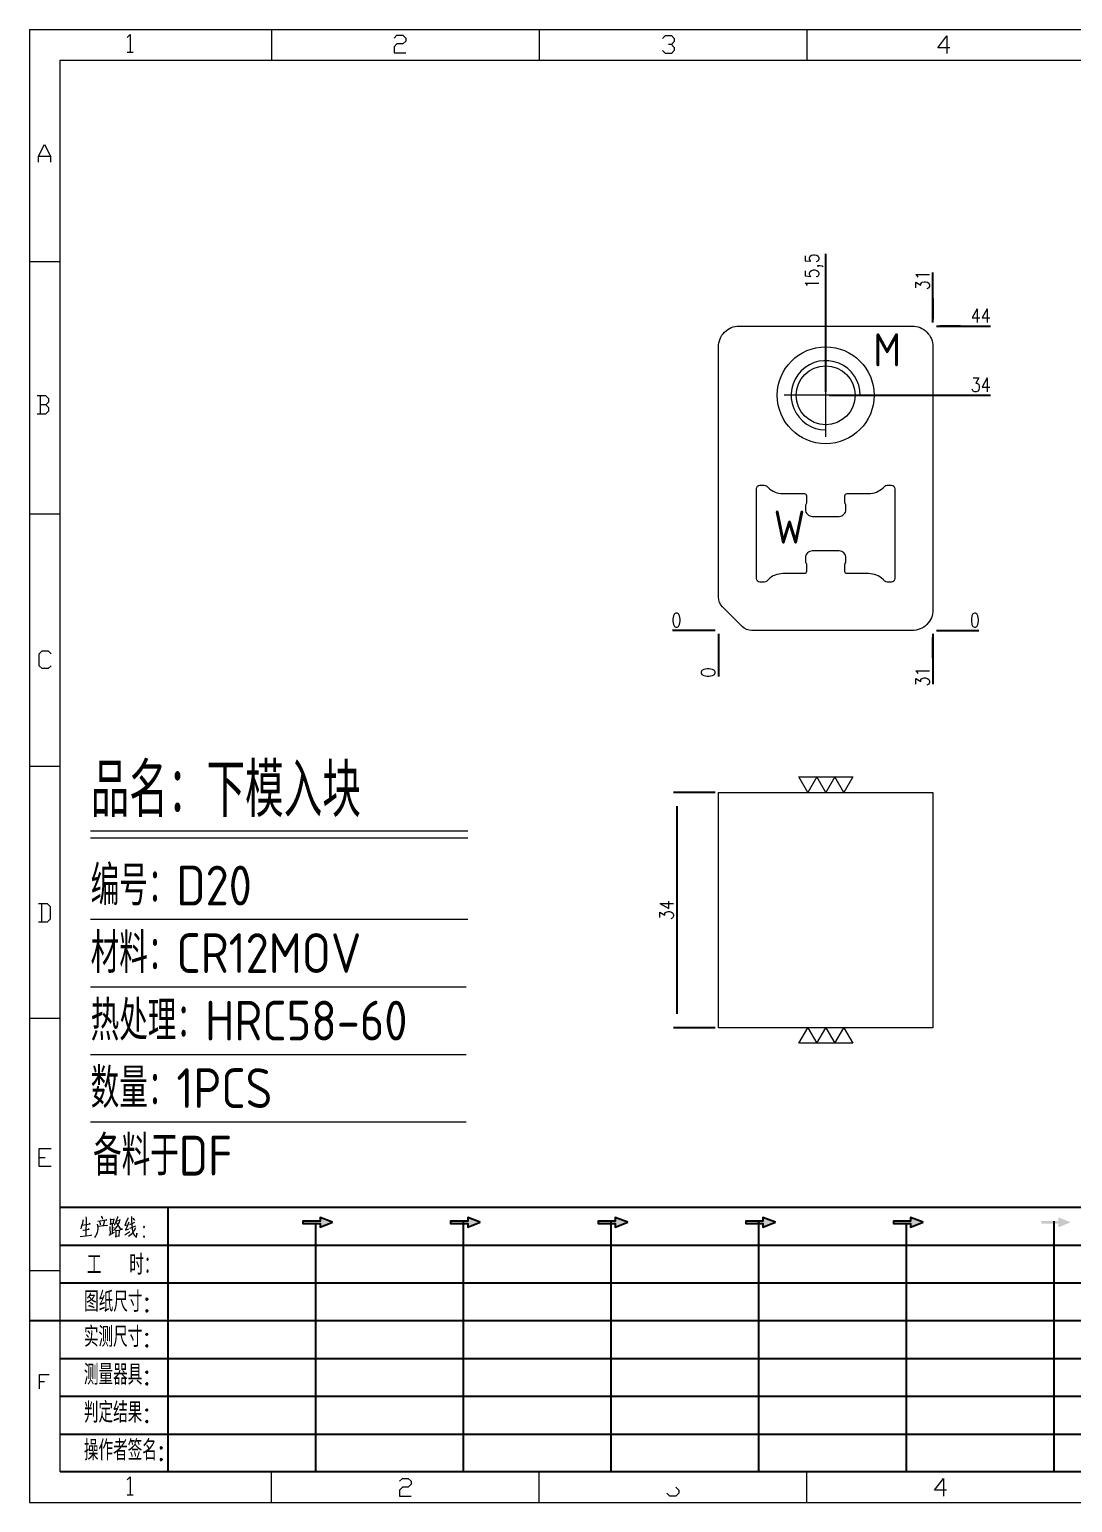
# Model space of a CAD drawing. Header units: millimetres. Extents: x 88508 to 142116, y -5268 to 20283.
# Drawn here: x 112103.9 to 112254.6, y 556.7 to 769.6 of the extents above; entities that cross this region are included whole.
import ezdxf
from ezdxf.enums import TextEntityAlignment as Align

# ---------------------------------------------------------------- set-up
doc = ezdxf.new("R2010")
doc.units = ezdxf.units.MM
doc.linetypes.add('CENTER', pattern=[0])
for name, color, linetype in [('DIE_P', 2, 'Continuous'), ('DIM', 4, 'Continuous'), ('TEXT', 4, 'Continuous')]:
    doc.layers.add(name, color=color, linetype=linetype)
doc.styles.add('chinesef_fs', font='simplex.shx', dxfattribs={"bigfont": 'gbcbig.shx'})
doc.styles.add('gbenor', font='gbenor.shx', dxfattribs={"bigfont": 'gbcbig.shx'})
doc.styles.add('GBENOR_', font='gbenor.shx', dxfattribs={"bigfont": 'gbcbig'})
doc.styles.get("Standard").update_dxf_attribs({"font": 'txt.shx', "width": 0.85, "bigfont": 'ctxt.shx'})
doc.styles.add('TXT', font='txt.shx', dxfattribs={"width": 0.8, "bigfont": 'ctxt.shx'})
doc.dimstyles.new('T-2-WX', dxfattribs={"dimtxt": 2, "dimasz": 2, "dimexe": 0.5, "dimexo": 0.5, "dimgap": 0.5, "dimtad": 1, "dimtxsty": 'Standard', "dimblk": 'OPEN30', "dimcen": 0, "dimazin": 3, "dimtfac": 1, "dimtmove": 0, "dimatfit": 3, "dimldrblk": 'OPEN30', "dimlwd": -1, "dimlwe": -1})

# ---------------------------------------------------------------- blocks, each defined once
blk = doc.blocks.new('U40')
for points in [[(351.8, 337.7), (351.8, 333.2), (367, 339.3), (351.8, 345.3), (351.8, 340.8), (331.2, 340.8), (331.2, 337.7)], [(545.7, 339.3), (530.6, 345.3), (530.6, 340.8), (509.9, 340.8), (509.9, 337.7), (530.6, 337.7), (530.6, 333.2)], [(724.5, 339.3), (709.3, 345.3), (709.3, 340.8), (688.7, 340.8), (688.7, 337.7), (709.3, 337.7), (709.3, 333.2)], [(903.3, 339.3), (888.1, 345.3), (888.1, 340.8), (867.5, 340.8), (867.5, 337.7), (888.1, 337.7), (888.1, 333.2)], [(1082.1, 339.3), (1066.9, 345.3), (1066.9, 340.8), (1046.3, 340.8), (1046.3, 337.7), (1066.9, 337.7), (1066.9, 333.2)], [(1245.7, 337.7), (1245.7, 333.2), (1260.9, 339.3), (1245.7, 345.3), (1245.7, 340.8), (1225.1, 340.8), (1225.1, 337.7)]]:
    blk.add_hatch(color=3).paths.add_polyline_path(points)
at = {"color": 254, "lineweight": 18}
for p, q in [((0, 1783.5), (0, 0)), ((0, 1783.5), (2530.2, 1783.5)), ((941.1, 1783.5), (941.1, 1746.5)), ((37, 37), (37, 1746.5)), ((37, 1746.5), (2493.2, 1746.5)), ((0, 1502.7), (37, 1502.7)), ((0, 1197.2), (37, 1197.2)), ((0, 891.7), (37, 891.7)), ((0, 586.3), (37, 586.3)), ((0, 280.8), (37, 280.8)), ((37, 37), (2493.2, 37)), ((941.1, 0), (941.1, 37)), ((0, 0), (2530.2, 0))]:
    blk.add_line(p, q, dxfattribs=at)
at = {"color": 254, "linetype": 'Continuous', "lineweight": 18}
for p, q in [((293.1, 1783.5), (293.1, 1746.5)), ((617.1, 1783.5), (617.1, 1746.5)), ((293.1, 0), (293.1, 37)), ((617.1, 0), (617.1, 37))]:
    blk.add_line(p, q, dxfattribs=at)
for p, q in [((38, 357.6), (1598.2, 357.6)), ((38, 311.8), (1598.2, 311.8)), ((37.1, 266), (1598.2, 266)), ((0.1, 220.2), (1598.2, 220.2)), ((37.1, 174.4), (1598.2, 174.4)), ((37.1, 128.6), (1598.2, 128.6)), ((37.1, 82.8), (1598.2, 82.8))]:
    blk.add_line(p, q)
at = {"color": 254}
for p, q in [((167.8, 37), (167.8, 357.6)), ((525.5, 37), (525.5, 340.8)), ((704.3, 37), (704.3, 340.8)), ((883.1, 37), (883.1, 340.8)), ((1240.6, 37), (1240.6, 340.8)), ((346.7, 37), (346.7, 337.9)), ((1061.9, 37), (1061.9, 337.7)), ((1598.2, 37), (38, 37))]:
    blk.add_line(p, q, dxfattribs=at)
at = {"color": 92, "lineweight": 18}
for points in [[(118.3, 1773.7), (121.9, 1777.3), (121.9, 1755.8)], [(441.4, 1773.1), (445, 1776.7), (452.2, 1776.7), (455.8, 1773.1), (455.8, 1769.5), (452.2, 1765.9), (445, 1765.9), (441.4, 1762.3), (441.4, 1755.1), (455.8, 1755.1)], [(766.4, 1772.4), (770, 1776), (777.2, 1776), (780.8, 1772.4), (780.8, 1768.8), (777.2, 1765.2), (773.6, 1765.2)], [(1114.4, 1761.4), (1100, 1761.4), (1110.8, 1775.8), (1110.8, 1754.2)], [(118.3, 1755.8), (125.5, 1755.8)], [(777.2, 1765.2), (780.8, 1761.6), (780.8, 1758), (777.2, 1754.4), (770, 1754.4), (766.4, 1758)], [(11.1, 1622.8), (11.1, 1630), (18.3, 1644.4), (25.5, 1630), (25.5, 1622.8)], [(11.1, 1630), (25.5, 1630)], [(20, 1329), (23.6, 1332.6), (23.6, 1336.2), (20, 1339.8), (9.2, 1339.8)], [(12.8, 1339.8), (12.8, 1318.2)], [(9.2, 1318.2), (20, 1318.2), (23.6, 1321.8), (23.6, 1325.4), (20, 1329), (12.8, 1329)], [(26.1, 1013.2), (22.5, 1009.6), (15.3, 1009.6), (11.7, 1013.2), (11.7, 1027.6), (15.3, 1031.2), (22.5, 1031.2), (26.1, 1027.6)], [(11, 703.2), (21.8, 703.2), (25.4, 706.8), (25.4, 721.2), (21.8, 724.8), (11, 724.8)], [(14.6, 724.8), (14.6, 703.2)], [(26.1, 407), (11.7, 407), (11.7, 428.6), (26.1, 428.6)], [(11.7, 417.8), (18.9, 417.8)], [(12.3, 137.7), (12.3, 155), (23.8, 155)], [(12.3, 146.4), (18.1, 146.4)], [(118.3, 27.4), (121.9, 31), (121.9, 9.4)], [(447.9, 25.7), (451.5, 29.3), (458.7, 29.3), (462.3, 25.7), (462.3, 22.1), (458.7, 18.5), (451.5, 18.5), (447.9, 14.9), (447.9, 7.7), (462.3, 7.7)], [(782.7, 18.5), (786.3, 14.9), (786.3, 11.3), (782.7, 7.7), (775.5, 7.7), (771.9, 11.3)], [(1110.3, 14.9), (1095.9, 14.9), (1106.7, 29.3), (1106.7, 7.7)], [(118.3, 9.4), (125.5, 9.4)]]:
    blk.add_lwpolyline(points, dxfattribs=at)
at = {"color": 92, "lineweight": 0}
for points in [[(65, 342.2), (64.8, 341), (64.1, 337.9), (63.6, 335.7), (62.8, 333.5), (62.1, 331.4)], [(68.4, 345.9), (68.7, 344.4), (68.1, 322.9)], [(82.6, 340.8), (93.7, 342.2), (93.3, 342.4), (92.4, 342)], [(86.1, 336.1), (86, 337.5), (85.3, 339.8)], [(86.7, 346.7), (87.9, 344.6), (88.3, 343)], [(90.3, 341), (90.4, 339.6), (89.1, 335.3)], [(97.8, 344), (98.1, 342.6), (98.1, 340.8), (98.1, 337.9), (98.1, 336.3), (98.2, 337.7), (102.1, 338.3), (101.8, 338.3), (102.1, 343.6), (102.1, 343.2), (102.1, 342.8), (98.2, 342.2)], [(105.5, 341.2), (105.9, 341), (109.6, 341.8), (109.3, 342.6), (108.5, 339.6), (107.6, 337.3), (106.9, 335.9), (105.9, 334.3), (104.3, 332), (103.1, 330.4), (101.9, 329.4)], [(106.6, 346.5), (106.5, 345.2), (105.1, 341.2), (104.2, 338.9), (103.1, 336.3), (102.6, 335.5)], [(104.9, 339.1), (105.3, 338.7), (107, 335.7), (108.6, 333.3), (109.9, 331.2), (110.3, 330.8), (112.6, 330.8), (110.2, 331.2), (109, 332.6)], [(119.3, 344.8), (119.1, 343.8), (116.8, 338.5), (115.4, 335.5), (119.3, 336.3)], [(120.3, 339.4), (118.1, 333.5), (116.4, 330), (116.1, 329.8), (120.5, 331.4)], [(121.7, 336.7), (127.7, 339.6)], [(123.4, 346.5), (123.5, 345.4), (123.5, 340.8), (123.8, 337.3), (124, 335.3), (124.2, 333.1), (124.5, 331), (124.8, 329), (125.2, 327.4), (125.9, 325.7), (126.9, 323.9), (127.9, 322.7), (128.9, 321.7), (129.6, 321.3), (129.9, 326.1), (129.4, 321.5)], [(127.7, 341.6), (127.2, 342.4), (125.7, 344.2)], [(61.4, 322.3), (68.2, 322.9), (75.3, 323.7), (74.9, 323.9), (73.8, 323.5)], [(63.8, 335.9), (73.4, 337.5), (73.1, 337.7), (72.5, 337.3)], [(64.5, 329.6), (64.8, 329.6), (65.1, 329.6), (72.5, 331), (71.9, 331), (70.9, 330.8)], [(82.6, 335.1), (82.6, 331.8), (82.3, 329), (81.9, 326.8), (81.2, 324.9), (80.3, 323.1), (79.6, 321.9), (78.8, 320.9)], [(93.3, 335.5), (94.1, 335.7), (94.3, 335.5), (82.6, 334.3), (82.6, 335.1), (82.2, 336.9)], [(96.5, 323.9), (102.8, 327.2)], [(97.2, 334.3), (97.5, 333.5), (97.7, 324.7)], [(100.2, 337.9), (100.1, 325.9)], [(100.2, 332.6), (102.4, 333.1)], [(104.2, 330), (104.5, 329), (104.5, 321.1), (104.3, 322.1), (104.5, 322.7), (109.2, 323.1), (108.6, 323.1), (109, 329.2), (109, 330), (109.3, 329.4), (108.6, 329.4), (104.6, 328.8)], [(115.3, 324.3), (121.5, 328.2)], [(128.2, 332.4), (128.1, 331.6), (126.9, 329.6), (125.8, 328), (124.5, 326.3), (123, 324.7), (121.4, 323.3), (120.1, 322.3)], [(121.4, 332.2), (128.8, 335.1)]]:
    blk.add_lwpolyline(points, dxfattribs=at)
for points in [[(367, 339.3), (351.8, 345.3), (351.8, 340.8), (331.2, 340.8), (331.2, 337.7), (351.8, 337.7), (351.8, 333.2), (367, 339.3)], [(545.7, 339.3), (530.6, 345.3), (530.6, 340.8), (509.9, 340.8), (509.9, 337.7), (530.6, 337.7), (530.6, 333.2), (545.7, 339.3)], [(724.5, 339.3), (709.3, 345.3), (709.3, 340.8), (688.7, 340.8), (688.7, 337.7), (709.3, 337.7), (709.3, 333.2), (724.5, 339.3)], [(903.3, 339.3), (888.1, 345.3), (888.1, 340.8), (867.5, 340.8), (867.5, 337.7), (888.1, 337.7), (888.1, 333.2), (903.3, 339.3)], [(1082.1, 339.3), (1066.9, 345.3), (1066.9, 340.8), (1046.3, 340.8), (1046.3, 337.7), (1066.9, 337.7), (1066.9, 333.2), (1082.1, 339.3)]]:
    blk.add_lwpolyline(points)
for points in [[(138.7, 332.4), (139.4, 333.5), (138.7, 334.5), (138, 333.5)], [(138.7, 320.9), (139.4, 321.9), (138.7, 322.9), (138, 321.9)]]:
    blk.add_lwpolyline(points, close=True, dxfattribs=at)
at = {"color": 3, "style": 'chinesef_fs'}
for s, p in [('工  时：', (69.5, 275.7)), ('图纸尺寸:', (66.2, 230.9)), ('实测尺寸:', (65.9, 188.4)), ('测量器具:', (65.9, 142.6)), ('判定结果:', (65.9, 96.8)), ('操作者签名:', (65.9, 51))]:
    blk.add_text(s, height=24.57, dxfattribs=at).set_placement(p)
at = {"lineweight": 18, "style": 'GBENOR_'}
blk.add_attdef('文档路径', (2126, 386.9), '', height=17.8, dxfattribs=at)
at = {"lineweight": 20, "style": 'TXT'}
for tag, height, p in [('18-**-**', 16.3, (1866.6, 256.2)), ('客户名称', 16.1, (1741.1, 134, 0)), ('料厚:', 16.1, (1741.3, 93.2, 0))]:
    blk.add_attdef(tag, text='', height=height, dxfattribs=at).set_placement(p, align=Align.MIDDLE)
for tag, p, height in [('88888', (1850.9, 207.5), 14.9), ('材质:', (1691.2, 168, 0), 16.1), ('核准', (1869.4, 127.5, 0), 16.1), ('设计', (1868.8, 88.3, 0), 16.1), ('绘图', (1868.2, 49.1, 0), 16.1)]:
    blk.add_attdef(tag, p, '', height=height, dxfattribs=at)
for tag, p, height, width in [('3', (2234.7, 206.9), 15.8, 0.7), ('4', (2234.7, 167.4), 15.8, 0.7), ('核准日期', (2041.1, 124.2, 0), 16.1, 0.68), ('设计日期', (2041.1, 84.5, 0), 16.1, 0.68), ('1', (2251.9, 85.9), 14.6, 0.7), ('绘图日期', (2040.9, 46.4, 0), 16.1, 0.68), ('2', (2235, 49.2), 14.6, 0.7)]:
    blk.add_attdef(tag, p, '', height=height, dxfattribs=dict(at, width=width))
blk = doc.blocks.new('*D8077')
at = {"layer": 'Defpoints', "color": 0}
for p in [(112203.46, 682.74), (112234.46, 682.74), (112239.46, 682.74)]:
    blk.add_point(p, dxfattribs=at)
at = {"layer": 'DIM', "color": 0}
blk.add_line((112234.96, 682.74), (112241.09, 682.74), dxfattribs=at)
at = {"layer": 'DIM', "color": 0, "lineweight": 5, "insert": (112240.52, 684.24), "char_height": 2, "attachment_point": 5}
blk.add_mtext('0', dxfattribs=at)
blk = doc.blocks.new('_Open30')
blk = doc.blocks.new('*D8078')
at = {"layer": 'Defpoints', "color": 0}
for p in [(112218.96, 716.74), (112239.46, 716.74), (112203.46, 682.74)]:
    blk.add_point(p, dxfattribs=at)
at = {"layer": 'DIM', "color": 0}
for p, q in [((112219.46, 716.74), (112231.46, 716.74)), ((112231.46, 716.74), (112235.46, 716.74)), ((112235.46, 716.74), (112242.79, 716.74))]:
    blk.add_line(p, q, dxfattribs=at)
at = {"layer": 'DIM', "color": 0, "lineweight": 5, "insert": (112241.37, 718.24), "char_height": 2, "attachment_point": 5}
blk.add_mtext('34', dxfattribs=at)
blk = doc.blocks.new('*D8079')
at = {"layer": 'Defpoints', "color": 0}
for p in [(112234.46, 726.74), (112239.46, 726.74), (112203.46, 682.74)]:
    blk.add_point(p, dxfattribs=at)
at = {"layer": 'DIM', "color": 0}
for p, q in [((112234.96, 726.74), (112238.46, 726.74)), ((112238.46, 726.74), (112235.46, 726.74)), ((112235.46, 726.74), (112242.79, 726.74))]:
    blk.add_line(p, q, dxfattribs=at)
at = {"layer": 'DIM', "color": 0, "lineweight": 5, "insert": (112241.37, 728.24), "char_height": 2, "attachment_point": 5}
blk.add_mtext('44', dxfattribs=at)
blk = doc.blocks.new('*D8080')
at = {"layer": 'Defpoints', "color": 0}
for p in [(112198.46, 682.74), (112203.46, 682.74), (112203.46, 682.74)]:
    blk.add_point(p, dxfattribs=at)
at = {"layer": 'DIM', "color": 0}
blk.add_line((112202.96, 682.74), (112196.82, 682.74), dxfattribs=at)
at = {"layer": 'DIM', "color": 0, "lineweight": 5, "insert": (112197.39, 684.24), "char_height": 2, "attachment_point": 5}
blk.add_mtext('0', dxfattribs=at)
blk = doc.blocks.new('*D8081')
at = {"layer": 'Defpoints', "color": 0}
for p in [(112203.46, 682.74), (112234.46, 682.74), (112234.46, 677.74)]:
    blk.add_point(p, dxfattribs=at)
at = {"layer": 'DIM', "color": 0}
for p, q in [((112234.46, 682.24), (112234.46, 678.74)), ((112234.46, 678.74), (112234.46, 681.74)), ((112234.46, 681.74), (112234.46, 674.97))]:
    blk.add_line(p, q, dxfattribs=at)
at = {"layer": 'DIM', "color": 0, "lineweight": 5, "insert": (112232.96, 676.1), "char_height": 2, "attachment_point": 5, "rotation": 90}
blk.add_mtext('31', dxfattribs=at)
blk = doc.blocks.new('*D8082')
at = {"layer": 'Defpoints', "color": 0}
for p in [(112203.46, 682.74), (112203.46, 682.74), (112203.46, 677.74)]:
    blk.add_point(p, dxfattribs=at)
at = {"layer": 'DIM', "color": 0}
blk.add_line((112203.46, 682.24), (112203.46, 676.1), dxfattribs=at)
at = {"layer": 'DIM', "color": 0, "lineweight": 5, "insert": (112201.96, 676.67), "char_height": 2, "attachment_point": 5, "rotation": 90}
blk.add_mtext('0', dxfattribs=at)
blk = doc.blocks.new('*D8083')
at = {"layer": 'Defpoints', "color": 0}
for p in [(112234.46, 731.74), (112234.46, 726.74), (112203.46, 682.74)]:
    blk.add_point(p, dxfattribs=at)
at = {"layer": 'DIM', "color": 0}
for p, q in [((112234.46, 727.74), (112234.46, 734.5)), ((112234.46, 727.24), (112234.46, 730.74)), ((112234.46, 730.74), (112234.46, 727.74))]:
    blk.add_line(p, q, dxfattribs=at)
at = {"layer": 'DIM', "color": 0, "lineweight": 5, "insert": (112232.96, 733.37), "char_height": 2, "attachment_point": 5, "rotation": 90}
blk.add_mtext('31', dxfattribs=at)
blk = doc.blocks.new('*D8084')
at = {"layer": 'Defpoints', "color": 0}
for p in [(112218.96, 731.74), (112218.96, 716.74), (112203.46, 682.74)]:
    blk.add_point(p, dxfattribs=at)
at = {"layer": 'DIM', "color": 0}
for p, q in [((112218.96, 727.74), (112218.96, 737.17)), ((112218.96, 723.74), (112218.96, 727.74)), ((112218.96, 717.24), (112218.96, 723.74))]:
    blk.add_line(p, q, dxfattribs=at)
at = {"layer": 'DIM', "color": 0, "lineweight": 5, "insert": (112217.27, 734.71), "char_height": 2, "attachment_point": 5, "rotation": 90}
blk.add_mtext('15,5', dxfattribs=at)
blk = doc.blocks.new('*D8085')
at = {"layer": 'Defpoints', "color": 0}
for p in [(112203.46, 659.33), (112197.46, 625.33), (112203.46, 625.33)]:
    blk.add_point(p, dxfattribs=at)
at = {"layer": 'DIM', "color": 0}
for p, q in [((112202.96, 659.33), (112196.96, 659.33)), ((112197.46, 657.33), (112197.46, 627.33)), ((112202.96, 625.33), (112196.96, 625.33))]:
    blk.add_line(p, q, dxfattribs=at)
at = {"layer": 'DIM', "color": 0, "lineweight": 5, "insert": (112195.96, 642.33), "char_height": 2, "attachment_point": 5, "rotation": 90}
blk.add_mtext('34', dxfattribs=at)

msp = doc.modelspace()

# ---------------------------------------------------------------- linework, layer by layer
at = {"layer": 'DIE_P', "linetype": 'Continuous', "lineweight": 5}
msp.add_lwpolyline([(112203.457, 687.565), (112203.457, 723.737, -0.4142136), (112206.457, 726.737), (112231.457, 726.737, -0.4142136), (112234.457, 723.737), (112234.457, 685.737, -0.4142136), (112231.457, 682.737), (112208.285, 682.737, -0.1989124), (112206.871, 683.323), (112204.043, 686.151, -0.1989124)], format="xyb", close=True, dxfattribs=at)
at = {"layer": 'DIE_P', "lineweight": 5}
msp.add_lwpolyline([(112223.957, 716.737, 2.4142136), (112218.957, 711.737)], format="xyb", dxfattribs=at)
at = {"layer": 'DIE_P', "linetype": 'CENTER', "lineweight": 5}
for points in [[(112218.957, 710.737), (112218.957, 722.737)], [(112224.957, 716.737), (112212.957, 716.737)]]:
    msp.add_lwpolyline(points, dxfattribs=at)
at = {"layer": 'DIE_P', "color": 1, "linetype": 'Continuous', "lineweight": 5}
msp.add_lwpolyline([(112212.755, 690.957, 0.1945444), (112210.67, 690.113), (112210.426, 689.877, -0.1945444), (112210.078, 689.737), (112209.457, 689.737, -0.4142136), (112208.957, 690.237), (112208.957, 703.237, -0.4142136), (112209.457, 703.737), (112210.078, 703.737, -0.1945444), (112210.426, 703.596), (112210.67, 703.36, 0.1945444), (112212.755, 702.517), (112215.877, 702.517, -0.4142136), (112216.177, 702.217), (112216.177, 701.197, -0.1316525), (112216.137, 701.047), (112216.067, 700.927, 0.1316525), (112216.027, 700.777), (112216.027, 700.237, 0.4142136), (112217.027, 699.237), (112220.887, 699.237, 0.4142136), (112221.887, 700.237), (112221.887, 700.777, 0.1316525), (112221.847, 700.927), (112221.777, 701.047, -0.1316525), (112221.737, 701.197), (112221.737, 702.217, -0.4142136), (112222.037, 702.517), (112225.158, 702.517, 0.1945444), (112227.244, 703.36), (112227.488, 703.596, -0.1945444), (112227.835, 703.737), (112228.457, 703.737, -0.4142136), (112228.957, 703.237), (112228.957, 690.237, -0.4142136), (112228.457, 689.737), (112227.835, 689.737, -0.1945444), (112227.488, 689.877), (112227.244, 690.113, 0.1945444), (112225.158, 690.957), (112222.037, 690.957, -0.4142136), (112221.737, 691.257), (112221.737, 692.276, -0.1316525), (112221.777, 692.426), (112221.847, 692.547, 0.1316525), (112221.887, 692.697), (112221.887, 693.237, 0.4142136), (112220.887, 694.237), (112217.027, 694.237, 0.4142136), (112216.027, 693.237), (112216.027, 692.697, 0.1316525), (112216.067, 692.547), (112216.137, 692.426, -0.1316525), (112216.177, 692.276), (112216.177, 691.257, -0.4142136), (112215.877, 690.957)], format="xyb", close=True, dxfattribs=at)
at = {"layer": 'DIE_P', "linetype": 'Continuous', "lineweight": 5}
msp.add_circle((112218.957, 716.737), 7, dxfattribs=at)
at = {"layer": 'DIE_P', "lineweight": 5}
msp.add_circle((112218.957, 716.737), 4.25, dxfattribs=at)
at = {"layer": 'DIM', "color": 4, "linetype": 'Continuous', "lineweight": 5}
for p, q in [((112112.713, 653.772), (112167.225, 653.772)), ((112112.713, 652.767), (112167.225, 652.767)), ((112112.713, 640.999), (112167.225, 640.999)), ((112112.713, 631.239), (112166.989, 631.239)), ((112112.713, 621.479), (112166.989, 621.479)), ((112112.713, 611.72), (112166.989, 611.72))]:
    msp.add_line(p, q, dxfattribs=at)
at = {"layer": 'TEXT', "lineweight": 5}
for points in [[(112222.854, 661.584), (112221.555, 659.334), (112220.256, 661.584), (112218.957, 659.334), (112217.658, 661.584), (112216.359, 659.334), (112215.06, 661.584), (112222.854, 661.584)], [(112215.06, 623.084), (112216.359, 625.334), (112217.658, 623.084), (112218.957, 625.334), (112220.256, 623.084), (112221.555, 625.334), (112222.854, 623.084), (112215.06, 623.084)]]:
    msp.add_lwpolyline(points, close=True, dxfattribs=at)
at = {"layer": 'TEXT', "color": 2, "lineweight": 5}
msp.add_lwpolyline([(112203.457, 659.334), (112234.457, 659.334), (112234.457, 625.334), (112203.457, 625.334)], close=True, dxfattribs=at)

# ---------------------------------------------------------------- block references
at = {"lineweight": 5, "ltscale": 3, "xscale": 0.1193706011182424, "yscale": 0.1193706011182424, "zscale": 0.1193706011182424}
msp.add_blockref('U40', (112103.869, 556.708), dxfattribs=at)

# ---------------------------------------------------------------- texts
at = {"layer": 'DIM', "color": 3, "linetype": 'Continuous', "lineweight": 5, "style": 'gbenor'}
for s, height, p in [('品名：下模入块', 7.7502, (112112.713, 655.781)), ('编号：D20', 5.7409, (112112.713, 643.008)), ('材料：CR12MOV', 5.7409, (112112.713, 633.248)), ('热处理：HRC58-60', 5.74089, (112112.713, 623.489)), ('数量：1PCS', 5.7409, (112112.713, 613.729)), ('备料于DF', 5.7409, (112113.062, 603.97))]:
    msp.add_text(s, height=height, dxfattribs=at).set_placement(p)
at = {"layer": 'TEXT', "color": 4, "lineweight": 5, "style": 'gbenor'}
for s, p in [('M', (112227.848, 723.305)), ('W', (112213.722, 697.687))]:
    msp.add_text(s, height=4.8, dxfattribs=at).set_placement(p, align=Align.MIDDLE_CENTER)

# ---------------------------------------------------------------- dimensions: what is measured, and where the dimension line sits
at = {"layer": 'DIM', "lineweight": 5}
for feature_location, offset, dtype, origin, picture, middle in [((112218.957, 716.737), (0, 15), 1, (112203.457, 682.737), '*D8084', (112217.266, 734.706)), ((112234.457, 726.737), (0, 5), 1, (112203.457, 682.737), '*D8083', (112232.957, 733.37)), ((112234.457, 726.737), (5, 0), 0, (112203.457, 682.737), '*D8079', (112241.374, 728.237)), ((112218.957, 716.737), (20.5, 0), 0, (112203.457, 682.737), '*D8078', (112241.374, 718.237)), ((112203.456860896, 682.736724736), (-5, 0), 0, (112203.456860896, 682.736724736), '*D8080', (112197.39019423, 684.236724736)), ((112234.456860916, 682.736724736), (5, 0), 0, (112203.456860896, 682.736724736), '*D8077', (112240.523527583, 684.236724736)), ((112203.456860896, 682.736724736), (0, -5), 1, (112203.456860896, 682.736724736), '*D8082', (112201.956860896, 676.670058069)), ((112234.457, 682.737), (0, -5), 1, (112203.457, 682.737), '*D8081', (112232.957, 676.103))]:
    dim = msp.add_ordinate_dim(feature_location=feature_location, offset=offset, dtype=dtype, origin=origin, dimstyle='T-2-WX', dxfattribs=at)
    dim.commit()
    dim.dimension.update_dxf_attribs({"geometry": picture, "text_midpoint": middle})
dim = msp.add_linear_dim(base=(112197.457, 625.334), p1=(112203.457, 659.334), p2=(112203.457, 625.334), angle=90, dimstyle='T-2-WX', dxfattribs=at)
dim.commit()
dim.dimension.update_dxf_attribs({"geometry": '*D8085', "text_midpoint": (112195.957, 642.334)})

doc.saveas('drawing.dxf')
